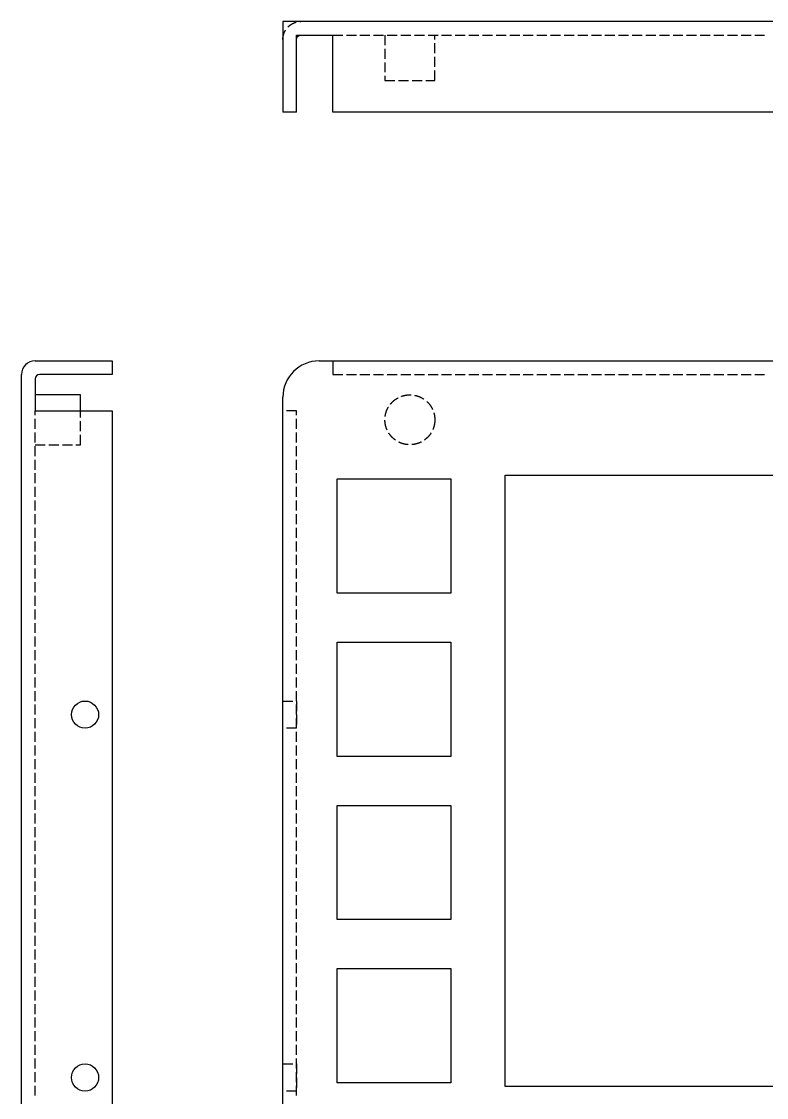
# Model space of a CAD drawing. Extents: x 142 to 462, y -212 to -11.
# Drawn here: x 142.5 to 224.6, y -129.5 to -10.9 of the extents above; entities that cross this region are included whole.
import ezdxf

# ---------------------------------------------------------------- set-up
doc = ezdxf.new("R2010")
doc.units = 0
doc.layers.add('BLACK', color=7, linetype='CONTINUOUS')

msp = doc.modelspace()

# ---------------------------------------------------------------- linework, layer by layer
at = {"layer": 'BLACK', "linetype": 'CONTINUOUS'}
for p, q in [((423.3, -10.9), (171.3, -10.9)), ((171.3, -10.9), (171.3, -20.9)), ((171.585665, -11.869924), (171.59472, -11.855003)), ((171.59472, -11.855003), (171.594951, -11.854626)), ((171.836622, -11.536722), (171.848575, -11.524004)), ((171.848575, -11.524004), (171.860638, -11.511391)), ((171.860638, -11.511391), (171.87281, -11.498883)), ((171.87281, -11.498883), (171.885091, -11.486482)), ((171.885091, -11.486482), (171.89748, -11.474188)), ((171.89748, -11.474188), (171.909976, -11.462004)), ((171.909976, -11.462004), (171.922578, -11.449928)), ((171.922578, -11.449928), (171.935284, -11.437963)), ((171.935284, -11.437963), (171.948095, -11.42611)), ((171.948095, -11.42611), (171.961008, -11.414368)), ((171.961008, -11.414368), (171.974024, -11.40274)), ((171.974024, -11.40274), (171.98714, -11.391226)), ((171.98714, -11.391226), (172.000356, -11.379827)), ((172.000356, -11.379827), (172.013672, -11.368543)), ((172.013672, -11.368543), (172.027085, -11.357376)), ((172.027085, -11.357376), (172.040595, -11.346327)), ((172.040595, -11.346327), (172.054201, -11.335396)), ((172.054201, -11.335396), (172.067902, -11.324584)), ((172.067902, -11.324584), (172.081697, -11.313892)), ((172.081697, -11.313892), (172.095585, -11.303321)), ((172.095585, -11.303321), (172.109564, -11.292871)), ((172.109564, -11.292871), (172.123634, -11.282544)), ((172.123634, -11.282544), (172.137794, -11.27234)), ((172.137794, -11.27234), (172.152042, -11.26226)), ((172.152042, -11.26226), (172.166377, -11.252305)), ((172.166377, -11.252305), (172.180799, -11.242475)), ((172.180799, -11.242475), (172.195306, -11.232771)), ((172.195306, -11.232771), (172.209898, -11.223195)), ((172.209898, -11.223195), (172.224572, -11.213746)), ((172.224572, -11.213746), (172.239328, -11.204425)), ((172.239328, -11.204425), (172.254165, -11.195234)), ((172.254165, -11.195234), (172.269081, -11.186172)), ((172.269081, -11.186172), (172.284076, -11.177241)), ((172.284076, -11.177241), (172.299149, -11.168441)), ((172.299149, -11.168441), (172.314297, -11.159773)), ((172.314297, -11.159773), (172.329521, -11.151237)), ((172.329521, -11.151237), (172.344819, -11.142835)), ((172.344819, -11.142835), (172.360189, -11.134567)), ((172.360189, -11.134567), (172.375631, -11.126433)), ((172.375631, -11.126433), (172.391143, -11.118434)), ((172.391143, -11.118434), (172.406725, -11.11057)), ((172.406725, -11.11057), (172.422374, -11.102843)), ((172.422374, -11.102843), (172.438091, -11.095253)), ((172.438091, -11.095253), (172.453873, -11.0878)), ((172.453873, -11.0878), (172.469719, -11.080485)), ((172.469719, -11.080485), (172.485629, -11.073309)), ((172.485629, -11.073309), (172.5016, -11.066272)), ((172.5016, -11.066272), (172.517633, -11.059375)), ((172.517633, -11.059375), (172.533725, -11.052617)), ((172.533725, -11.052617), (172.549875, -11.046001)), ((172.549875, -11.046001), (172.566083, -11.039525)), ((172.566083, -11.039525), (172.582346, -11.033192)), ((172.582346, -11.033192), (172.598664, -11.027)), ((172.598664, -11.027), (172.615036, -11.020951)), ((172.615036, -11.020951), (172.63146, -11.015045)), ((172.63146, -11.015045), (172.647934, -11.009283)), ((172.647934, -11.009283), (172.664458, -11.003665)), ((172.664458, -11.003665), (172.681031, -10.998191)), ((172.681031, -10.998191), (172.697651, -10.992862)), ((172.697651, -10.992862), (172.714316, -10.987678)), ((172.714316, -10.987678), (172.731027, -10.98264)), ((172.731027, -10.98264), (172.74778, -10.977748)), ((172.74778, -10.977748), (172.764576, -10.973002)), ((172.764576, -10.973002), (172.765002, -10.972884)), ((173.158526, -10.90501), (173.17594, -10.903851)), ((173.17594, -10.903851), (173.193365, -10.902845)), ((173.193365, -10.902845), (173.210797, -10.90199)), ((173.210797, -10.90199), (173.228236, -10.901288)), ((173.228236, -10.901288), (173.24568, -10.900738)), ((173.24568, -10.900738), (173.263129, -10.90034)), ((173.263129, -10.90034), (173.280581, -10.900094)), ((173.280581, -10.900094), (173.298034, -10.900001)), ((173.298034, -10.900001), (173.3, -10.9)), ((171.3, -12.9), (171.300076, -12.882547)), ((171.300076, -12.882547), (171.300305, -12.865095)), ((171.300305, -12.865095), (171.300685, -12.847646)), ((171.300685, -12.847646), (171.301218, -12.830201)), ((171.301218, -12.830201), (171.301904, -12.812761)), ((171.301904, -12.812761), (171.302741, -12.795328)), ((171.302741, -12.795328), (171.30373, -12.777903)), ((171.30373, -12.777903), (171.304872, -12.760487)), ((171.304872, -12.760487), (171.306165, -12.743082)), ((171.306165, -12.743082), (171.307611, -12.725689)), ((171.307611, -12.725689), (171.309208, -12.708308)), ((171.309208, -12.708308), (171.310956, -12.690943)), ((171.310956, -12.690943), (171.312856, -12.673594)), ((171.312856, -12.673594), (171.314908, -12.656261)), ((171.314908, -12.656261), (171.31711, -12.638948)), ((171.31711, -12.638948), (171.319464, -12.621654)), ((171.319464, -12.621654), (171.321968, -12.604381)), ((171.321968, -12.604381), (171.324623, -12.587131)), ((171.324623, -12.587131), (171.327429, -12.569905)), ((171.327429, -12.569905), (171.330384, -12.552704)), ((171.330384, -12.552704), (171.33349, -12.535529)), ((171.33349, -12.535529), (171.336746, -12.518382)), ((171.336746, -12.518382), (171.340151, -12.501264)), ((171.340151, -12.501264), (171.343705, -12.484177)), ((171.343705, -12.484177), (171.347408, -12.467121)), ((171.347408, -12.467121), (171.35126, -12.450098)), ((171.35126, -12.450098), (171.35526, -12.433109)), ((171.35526, -12.433109), (171.359409, -12.416156)), ((171.359409, -12.416156), (171.363705, -12.39924)), ((171.363705, -12.39924), (171.368148, -12.382362)), ((171.368148, -12.382362), (171.372739, -12.365523)), ((171.372739, -12.365523), (171.377477, -12.348725)), ((171.377477, -12.348725), (171.382361, -12.331969)), ((171.382361, -12.331969), (171.38739, -12.315257)), ((171.38739, -12.315257), (171.392566, -12.298588)), ((171.392566, -12.298588), (171.397887, -12.281966)), ((171.397887, -12.281966), (171.403353, -12.265391)), ((171.403353, -12.265391), (171.408963, -12.248864)), ((171.408963, -12.248864), (171.414717, -12.232386)), ((171.414717, -12.232386), (171.420615, -12.21596)), ((171.420615, -12.21596), (171.426656, -12.199585)), ((171.426656, -12.199585), (171.432839, -12.183264)), ((171.432839, -12.183264), (171.439165, -12.166998)), ((171.439165, -12.166998), (171.445632, -12.150787)), ((171.445632, -12.150787), (171.452241, -12.134633)), ((171.452241, -12.134633), (171.45899, -12.118538)), ((171.45899, -12.118538), (171.46588, -12.102502)), ((171.46588, -12.102502), (171.472909, -12.086527)), ((171.472909, -12.086527), (171.480077, -12.070614)), ((171.480077, -12.070614), (171.487384, -12.054763)), ((171.487384, -12.054763), (171.494829, -12.038978)), ((171.494829, -12.038978), (171.502412, -12.023258)), ((171.502412, -12.023258), (171.510131, -12.007604)), ((171.510131, -12.007604), (171.517987, -11.992019)), ((171.517987, -11.992019), (171.525978, -11.976503)), ((171.525978, -11.976503), (171.534105, -11.961057)), ((171.534105, -11.961057), (171.542366, -11.945682)), ((171.542366, -11.945682), (171.550761, -11.930381)), ((171.550761, -11.930381), (171.559289, -11.915153)), ((171.559289, -11.915153), (171.567949, -11.9)), ((171.567949, -11.9), (171.576742, -11.884923)), ((171.576742, -11.884923), (171.585665, -11.869924)), ((172.8, -12.4), (176.8, -12.4)), ((172.8, -20.9), (172.8, -12.4)), ((172.8, -12.9), (172.800019, -12.895637)), ((172.800019, -12.895637), (172.800076, -12.891274)), ((172.800076, -12.891274), (172.800171, -12.886912)), ((172.800171, -12.886912), (172.800305, -12.88255)), ((172.800305, -12.88255), (172.800476, -12.87819)), ((172.800476, -12.87819), (172.800685, -12.873832)), ((172.800685, -12.873832), (172.800933, -12.869476)), ((172.800933, -12.869476), (172.801218, -12.865122)), ((172.801218, -12.865122), (172.801541, -12.86077)), ((172.801541, -12.86077), (172.801903, -12.856422)), ((172.801903, -12.856422), (172.802302, -12.852077)), ((172.802302, -12.852077), (172.802739, -12.847736)), ((172.802739, -12.847736), (172.803214, -12.843398)), ((172.803214, -12.843398), (172.803727, -12.839065)), ((172.803727, -12.839065), (172.804278, -12.834737)), ((172.804278, -12.834737), (172.804866, -12.830413)), ((172.804866, -12.830413), (172.805492, -12.826095)), ((172.805492, -12.826095), (172.806156, -12.821783)), ((172.806156, -12.821783), (172.806857, -12.817476)), ((172.806857, -12.817476), (172.807596, -12.813176)), ((172.807596, -12.813176), (172.808373, -12.808882)), ((172.808373, -12.808882), (172.809186, -12.804596)), ((172.809186, -12.804596), (172.810038, -12.800316)), ((172.810038, -12.800316), (172.810926, -12.796044)), ((172.810926, -12.796044), (172.811852, -12.79178)), ((172.811852, -12.79178), (172.812815, -12.787524)), ((172.812815, -12.787524), (172.813815, -12.783277)), ((172.813815, -12.783277), (172.814852, -12.779039)), ((172.814852, -12.779039), (172.815926, -12.77481)), ((172.815926, -12.77481), (172.817037, -12.77059)), ((172.817037, -12.77059), (172.818185, -12.766381)), ((172.818185, -12.766381), (172.819369, -12.762181)), ((172.819369, -12.762181), (172.82059, -12.757992)), ((172.82059, -12.757992), (172.821848, -12.753814)), ((172.821848, -12.753814), (172.823142, -12.749647)), ((172.823142, -12.749647), (172.824472, -12.745492)), ((172.824472, -12.745492), (172.825838, -12.741348)), ((172.825838, -12.741348), (172.827241, -12.737216)), ((172.827241, -12.737216), (172.828679, -12.733097)), ((172.828679, -12.733097), (172.830154, -12.72899)), ((172.830154, -12.72899), (172.831664, -12.724896)), ((172.831664, -12.724896), (172.83321, -12.720816)), ((172.83321, -12.720816), (172.834791, -12.716749)), ((172.834791, -12.716749), (172.836408, -12.712697)), ((172.836408, -12.712697), (172.83806, -12.708658)), ((172.83806, -12.708658), (172.839748, -12.704634)), ((172.839748, -12.704634), (172.84147, -12.700625)), ((172.84147, -12.700625), (172.843227, -12.696632)), ((172.843227, -12.696632), (172.845019, -12.692653)), ((172.845019, -12.692653), (172.846846, -12.688691)), ((172.846846, -12.688691), (172.848707, -12.684744)), ((172.848707, -12.684744), (172.850603, -12.680814)), ((172.850603, -12.680814), (172.852533, -12.676901)), ((172.852533, -12.676901), (172.854497, -12.673005)), ((172.854497, -12.673005), (172.856495, -12.669126)), ((172.856495, -12.669126), (172.858526, -12.665264)), ((172.858526, -12.665264), (172.860591, -12.661421)), ((172.860591, -12.661421), (172.86269, -12.657595)), ((172.86269, -12.657595), (172.864822, -12.653788)), ((172.864822, -12.653788), (172.866987, -12.65)), ((172.866987, -12.65), (172.869185, -12.646231)), ((172.869185, -12.646231), (172.871416, -12.642481)), ((172.871416, -12.642481), (172.87368, -12.638751)), ((172.87368, -12.638751), (172.875976, -12.63504)), ((172.875976, -12.63504), (172.878304, -12.63135)), ((172.878304, -12.63135), (172.880665, -12.62768)), ((172.880665, -12.62768), (172.883057, -12.624032)), ((172.883057, -12.624032), (172.885481, -12.620404)), ((172.885481, -12.620404), (172.887937, -12.616797)), ((172.887937, -12.616797), (172.890424, -12.613212)), ((172.890424, -12.613212), (172.892942, -12.609649)), ((172.892942, -12.609649), (172.895492, -12.606107)), ((172.895492, -12.606107), (172.898072, -12.602589)), ((172.898072, -12.602589), (172.900682, -12.599092)), ((172.900682, -12.599092), (172.903323, -12.595619)), ((172.903323, -12.595619), (172.905995, -12.592169)), ((172.905995, -12.592169), (172.908696, -12.588743)), ((172.908696, -12.588743), (172.911427, -12.58534)), ((172.911427, -12.58534), (172.914188, -12.581961)), ((172.914188, -12.581961), (172.916978, -12.578606)), ((172.916978, -12.578606), (172.919797, -12.575276)), ((172.919797, -12.575276), (172.922645, -12.57197)), ((172.922645, -12.57197), (172.925522, -12.56869)), ((172.925522, -12.56869), (172.928428, -12.565435)), ((172.928428, -12.565435), (172.931361, -12.562205)), ((172.931361, -12.562205), (172.934323, -12.559001)), ((172.934323, -12.559001), (172.937313, -12.555823)), ((172.937313, -12.555823), (172.94033, -12.552671)), ((172.94033, -12.552671), (172.943375, -12.549545)), ((172.943375, -12.549545), (172.946447, -12.546447)), ((172.946447, -12.546447), (172.949545, -12.543375)), ((172.949545, -12.543375), (172.952671, -12.54033)), ((172.952671, -12.54033), (172.955823, -12.537313)), ((172.955823, -12.537313), (172.959001, -12.534323)), ((172.959001, -12.534323), (172.962205, -12.531361)), ((172.962205, -12.531361), (172.965435, -12.528428)), ((172.965435, -12.528428), (172.96869, -12.525522)), ((172.96869, -12.525522), (172.97197, -12.522645)), ((172.97197, -12.522645), (172.975276, -12.519797)), ((172.975276, -12.519797), (172.978606, -12.516978)), ((172.978606, -12.516978), (172.981961, -12.514188)), ((172.981961, -12.514188), (172.98534, -12.511427)), ((172.98534, -12.511427), (172.988743, -12.508696)), ((172.988743, -12.508696), (172.992169, -12.505995)), ((172.992169, -12.505995), (172.995619, -12.503323)), ((172.995619, -12.503323), (172.999092, -12.500682)), ((172.999092, -12.500682), (173.002589, -12.498072)), ((173.002589, -12.498072), (173.006107, -12.495492)), ((173.006107, -12.495492), (173.009649, -12.492942)), ((173.009649, -12.492942), (173.013212, -12.490424)), ((173.013212, -12.490424), (173.016797, -12.487937)), ((173.016797, -12.487937), (173.020404, -12.485481)), ((173.020404, -12.485481), (173.024032, -12.483057)), ((173.024032, -12.483057), (173.02768, -12.480665)), ((173.02768, -12.480665), (173.03135, -12.478304)), ((173.03135, -12.478304), (173.03504, -12.475976)), ((173.03504, -12.475976), (173.038751, -12.47368)), ((173.038751, -12.47368), (173.042481, -12.471416)), ((173.042481, -12.471416), (173.046231, -12.469185)), ((173.046231, -12.469185), (173.05, -12.466987)), ((173.05, -12.466987), (173.053788, -12.464822)), ((173.053788, -12.464822), (173.057595, -12.46269)), ((173.057595, -12.46269), (173.061421, -12.460591)), ((173.061421, -12.460591), (173.065264, -12.458526)), ((173.065264, -12.458526), (173.069126, -12.456495)), ((173.069126, -12.456495), (173.073005, -12.454497)), ((173.073005, -12.454497), (173.076901, -12.452533)), ((173.076901, -12.452533), (173.080814, -12.450603)), ((173.080814, -12.450603), (173.084744, -12.448707)), ((173.084744, -12.448707), (173.088691, -12.446846)), ((173.088691, -12.446846), (173.092653, -12.445019)), ((173.092653, -12.445019), (173.096632, -12.443227)), ((173.096632, -12.443227), (173.100625, -12.44147)), ((173.100625, -12.44147), (173.104634, -12.439748)), ((173.104634, -12.439748), (173.108658, -12.43806)), ((173.108658, -12.43806), (173.112697, -12.436408)), ((173.112697, -12.436408), (173.116749, -12.434791)), ((173.116749, -12.434791), (173.120816, -12.43321)), ((173.120816, -12.43321), (173.124896, -12.431664)), ((173.124896, -12.431664), (173.12899, -12.430154)), ((173.12899, -12.430154), (173.133097, -12.428679)), ((173.133097, -12.428679), (173.137216, -12.427241)), ((173.137216, -12.427241), (173.141348, -12.425838)), ((173.141348, -12.425838), (173.145492, -12.424472)), ((173.145492, -12.424472), (173.149647, -12.423142)), ((173.149647, -12.423142), (173.153814, -12.421848)), ((173.153814, -12.421848), (173.157992, -12.42059)), ((173.157992, -12.42059), (173.162181, -12.419369)), ((173.162181, -12.419369), (173.166381, -12.418185)), ((173.166381, -12.418185), (173.17059, -12.417037)), ((173.17059, -12.417037), (173.17481, -12.415926)), ((173.17481, -12.415926), (173.179039, -12.414852)), ((173.179039, -12.414852), (173.183277, -12.413815)), ((173.183277, -12.413815), (173.187524, -12.412815)), ((173.187524, -12.412815), (173.19178, -12.411852)), ((173.19178, -12.411852), (173.196044, -12.410926)), ((173.196044, -12.410926), (173.200316, -12.410038)), ((173.200316, -12.410038), (173.204596, -12.409186)), ((173.204596, -12.409186), (173.208882, -12.408373)), ((173.208882, -12.408373), (173.213176, -12.407596)), ((173.213176, -12.407596), (173.217476, -12.406857)), ((173.217476, -12.406857), (173.221783, -12.406156)), ((173.221783, -12.406156), (173.226095, -12.405492)), ((173.226095, -12.405492), (173.230413, -12.404866)), ((173.230413, -12.404866), (173.234737, -12.404278)), ((173.234737, -12.404278), (173.239065, -12.403727)), ((173.239065, -12.403727), (173.243398, -12.403214)), ((173.243398, -12.403214), (173.247736, -12.402739)), ((173.247736, -12.402739), (173.252077, -12.402302)), ((173.252077, -12.402302), (173.256422, -12.401903)), ((173.256422, -12.401903), (173.26077, -12.401541)), ((173.26077, -12.401541), (173.265122, -12.401218)), ((173.265122, -12.401218), (173.269476, -12.400933)), ((173.269476, -12.400933), (173.273832, -12.400685)), ((173.273832, -12.400685), (173.27819, -12.400476)), ((173.27819, -12.400476), (173.28255, -12.400305)), ((173.28255, -12.400305), (173.286912, -12.400171)), ((173.286912, -12.400171), (173.291274, -12.400076)), ((173.291274, -12.400076), (173.295637, -12.400019)), ((173.295637, -12.400019), (173.3, -12.4)), ((176.8, -12.4), (177.9, -12.4)), ((176.8, -20.9), (176.8, -12.4)), ((178.3, -12.4), (179.4, -12.4)), ((179.8, -12.4), (180.9, -12.4)), ((181.3, -12.4), (182.4, -12.4)), ((182.55, -12.4), (182.55, -13.5)), ((182.8, -12.4), (183.9, -12.4)), ((184.3, -12.4), (185.4, -12.4)), ((185.8, -12.4), (186.9, -12.4)), ((187.3, -12.4), (188.4, -12.4)), ((188.05, -12.9), (188.05, -12.4)), ((188.8, -12.4), (189.9, -12.4)), ((190.3, -12.4), (191.4, -12.4)), ((191.8, -12.4), (192.9, -12.4)), ((193.3, -12.4), (194.4, -12.4)), ((194.8, -12.4), (195.9, -12.4)), ((196.3, -12.4), (197.4, -12.4)), ((197.8, -12.4), (198.9, -12.4)), ((199.3, -12.4), (200.4, -12.4)), ((200.8, -12.4), (201.9, -12.4)), ((202.3, -12.4), (203.4, -12.4)), ((203.8, -12.4), (204.9, -12.4)), ((205.3, -12.4), (206.4, -12.4)), ((206.8, -12.4), (207.9, -12.4)), ((208.3, -12.4), (209.4, -12.4)), ((209.8, -12.4), (210.9, -12.4)), ((211.3, -12.4), (212.4, -12.4)), ((212.8, -12.4), (213.9, -12.4)), ((214.3, -12.4), (215.4, -12.4)), ((215.8, -12.4), (216.9, -12.4)), ((217.3, -12.4), (218.4, -12.4)), ((218.8, -12.4), (219.9, -12.4)), ((220.3, -12.4), (221.4, -12.4)), ((221.8, -12.4), (222.9, -12.4)), ((223.3, -12.4), (224.4, -12.4)), ((182.55, -13.9), (182.55, -15)), ((188.05, -14.4), (188.05, -13.3)), ((182.55, -15.4), (182.55, -16.5)), ((188.05, -15.9), (188.05, -14.8)), ((188.05, -17.4), (188.05, -16.3)), ((182.55, -16.9), (182.55, -17.4)), ((182.55, -17.4), (183.65, -17.4)), ((184.05, -17.4), (185.15, -17.4)), ((185.55, -17.4), (186.65, -17.4)), ((187.05, -17.4), (188.05, -17.4)), ((172.8, -20.9), (171.3, -20.9)), ((417.8, -20.9), (176.8, -20.9)), ((144, -48.3), (152.5, -48.3)), ((152.5, -48.3), (152.5, -49.8)), ((175.3, -48.3), (419.3, -48.3)), ((176.8, -48.3), (176.8, -49.8)), ((176.8, -48.3), (176.8, -49.4)), ((142.5, -164.8), (142.5, -49.8)), ((152.5, -49.8), (144.5, -49.8)), ((176.8, -49.8), (177.9, -49.8)), ((178.3, -49.8), (179.4, -49.8)), ((179.8, -49.8), (180.9, -49.8)), ((181.3, -49.8), (182.4, -49.8)), ((182.8, -49.8), (183.9, -49.8)), ((184.3, -49.8), (185.4, -49.8)), ((185.8, -49.8), (186.9, -49.8)), ((187.3, -49.8), (188.4, -49.8)), ((188.8, -49.8), (189.9, -49.8)), ((190.3, -49.8), (191.4, -49.8)), ((191.8, -49.8), (192.9, -49.8)), ((193.3, -49.8), (194.4, -49.8)), ((194.8, -49.8), (195.9, -49.8)), ((196.3, -49.8), (197.4, -49.8)), ((197.8, -49.8), (198.9, -49.8)), ((199.3, -49.8), (200.4, -49.8)), ((200.8, -49.8), (201.9, -49.8)), ((202.3, -49.8), (203.4, -49.8)), ((203.8, -49.8), (204.9, -49.8)), ((205.3, -49.8), (206.4, -49.8)), ((206.8, -49.8), (207.9, -49.8)), ((208.3, -49.8), (209.4, -49.8)), ((209.8, -49.8), (210.9, -49.8)), ((211.3, -49.8), (212.4, -49.8)), ((212.8, -49.8), (213.9, -49.8)), ((214.3, -49.8), (215.4, -49.8)), ((215.8, -49.8), (216.9, -49.8)), ((217.3, -49.8), (218.4, -49.8)), ((218.8, -49.8), (219.9, -49.8)), ((220.3, -49.8), (221.4, -49.8)), ((221.8, -49.8), (222.9, -49.8)), ((223.3, -49.8), (224.4, -49.8)), ((144, -50.3), (144, -53.8)), ((149, -52.05), (144, -52.05)), ((149, -53.8), (149, -52.05)), ((184.451023, -52.184329), (184.473881, -52.177019)), ((184.473881, -52.177019), (184.496802, -52.16991)), ((184.496802, -52.16991), (184.519784, -52.163001)), ((184.519784, -52.163001), (184.542825, -52.156293)), ((184.542825, -52.156293), (184.565925, -52.149786)), ((184.565925, -52.149786), (184.58908, -52.143481)), ((184.58908, -52.143481), (184.612289, -52.137378)), ((184.612289, -52.137378), (184.635551, -52.131478)), ((184.635551, -52.131478), (184.658863, -52.125782)), ((184.658863, -52.125782), (184.682224, -52.120289)), ((184.682224, -52.120289), (184.705632, -52.115)), ((184.705632, -52.115), (184.729085, -52.109915)), ((184.729085, -52.109915), (184.752582, -52.105035)), ((184.752582, -52.105035), (184.776121, -52.100361)), ((184.776121, -52.100361), (184.799699, -52.095892)), ((184.799699, -52.095892), (184.823316, -52.091629)), ((184.823316, -52.091629), (184.846969, -52.087573)), ((184.846969, -52.087573), (184.870656, -52.083722)), ((184.870656, -52.083722), (184.894376, -52.080079)), ((184.894376, -52.080079), (184.918127, -52.076643)), ((184.918127, -52.076643), (184.941907, -52.073414)), ((184.941907, -52.073414), (184.965714, -52.070393)), ((184.965714, -52.070393), (184.989547, -52.06758)), ((184.989547, -52.06758), (185.013403, -52.064975)), ((185.013403, -52.064975), (185.037282, -52.062578)), ((185.037282, -52.062578), (185.06118, -52.06039)), ((185.06118, -52.06039), (185.085096, -52.05841)), ((185.085096, -52.05841), (185.109029, -52.056639)), ((185.109029, -52.056639), (185.132976, -52.055077)), ((185.132976, -52.055077), (185.156936, -52.053724)), ((185.156936, -52.053724), (185.180907, -52.05258)), ((185.180907, -52.05258), (185.204887, -52.051645)), ((185.204887, -52.051645), (185.228874, -52.05092)), ((185.228874, -52.05092), (185.252867, -52.050404)), ((185.252867, -52.050404), (185.276863, -52.050097)), ((185.276863, -52.050097), (185.300861, -52.05)), ((185.300861, -52.05), (185.324859, -52.050112)), ((185.324859, -52.050112), (185.348855, -52.050434)), ((185.348855, -52.050434), (185.372848, -52.050965)), ((185.372848, -52.050965), (185.396834, -52.051705)), ((185.396834, -52.051705), (185.420814, -52.052655)), ((185.420814, -52.052655), (185.440869, -52.05361)), ((185.837449, -52.10303), (185.860964, -52.107822)), ((185.860964, -52.107822), (185.884436, -52.11282)), ((185.884436, -52.11282), (185.907863, -52.118023)), ((185.907863, -52.118023), (185.931244, -52.123429)), ((185.931244, -52.123429), (185.954577, -52.12904)), ((185.954577, -52.12904), (185.977861, -52.134854)), ((185.977861, -52.134854), (186.001092, -52.140871)), ((186.001092, -52.140871), (186.024271, -52.14709)), ((186.024271, -52.14709), (186.047394, -52.153511)), ((186.047394, -52.153511), (186.07046, -52.160134)), ((186.07046, -52.160134), (186.093468, -52.166958)), ((186.093468, -52.166958), (186.116415, -52.173983)), ((186.116415, -52.173983), (186.1393, -52.181207)), ((186.1393, -52.181207), (186.162121, -52.188631)), ((171.3, -162.3), (171.3, -52.3)), ((183.15579, -53.078123), (183.170897, -53.059477)), ((183.170897, -53.059477), (183.186167, -53.040963)), ((183.186167, -53.040963), (183.201598, -53.022584)), ((183.201598, -53.022584), (183.217188, -53.00434)), ((183.217188, -53.00434), (183.232938, -52.986232)), ((183.232938, -52.986232), (183.248844, -52.968263)), ((183.248844, -52.968263), (183.264907, -52.950433)), ((183.264907, -52.950433), (183.281125, -52.932745)), ((183.281125, -52.932745), (183.297496, -52.915198)), ((183.297496, -52.915198), (183.31402, -52.897795)), ((183.31402, -52.897795), (183.330696, -52.880536)), ((183.330696, -52.880536), (183.347521, -52.863424)), ((183.347521, -52.863424), (183.364495, -52.84646)), ((183.364495, -52.84646), (183.381616, -52.829644)), ((183.381616, -52.829644), (183.398884, -52.812978)), ((183.398884, -52.812978), (183.416296, -52.796463)), ((183.416296, -52.796463), (183.433851, -52.780102)), ((183.433851, -52.780102), (183.451549, -52.763893)), ((183.451549, -52.763893), (183.469388, -52.74784)), ((183.469388, -52.74784), (183.487366, -52.731944)), ((183.487366, -52.731944), (183.505482, -52.716204)), ((183.505482, -52.716204), (183.523734, -52.700624)), ((183.523734, -52.700624), (183.542122, -52.685203)), ((183.542122, -52.685203), (183.560644, -52.669943)), ((183.560644, -52.669943), (183.579298, -52.654846)), ((183.579298, -52.654846), (183.598084, -52.639912)), ((183.598084, -52.639912), (183.616999, -52.625142)), ((183.616999, -52.625142), (183.636042, -52.610538)), ((183.636042, -52.610538), (183.655211, -52.596101)), ((183.655211, -52.596101), (183.674506, -52.581832)), ((183.674506, -52.581832), (183.693925, -52.567731)), ((183.693925, -52.567731), (183.713466, -52.553801)), ((183.713466, -52.553801), (183.733128, -52.540041)), ((183.733128, -52.540041), (183.75291, -52.526454)), ((183.75291, -52.526454), (183.772809, -52.51304)), ((183.772809, -52.51304), (183.792824, -52.4998)), ((183.792824, -52.4998), (183.812954, -52.486735)), ((183.812954, -52.486735), (183.833198, -52.473846)), ((183.833198, -52.473846), (183.853553, -52.461135)), ((183.853553, -52.461135), (183.874018, -52.448601)), ((183.874018, -52.448601), (183.894592, -52.436247)), ((183.894592, -52.436247), (183.915273, -52.424073)), ((183.915273, -52.424073), (183.936059, -52.412079)), ((183.936059, -52.412079), (183.956949, -52.400268)), ((183.956949, -52.400268), (183.977942, -52.388639)), ((183.977942, -52.388639), (183.995582, -52.379051)), ((184.360254, -52.215551), (184.382843, -52.207448)), ((184.382843, -52.207448), (184.405502, -52.199544)), ((184.405502, -52.199544), (184.428229, -52.191837)), ((184.428229, -52.191837), (184.451023, -52.184329)), ((186.162121, -52.188631), (186.184876, -52.196254)), ((186.184876, -52.196254), (186.207564, -52.204075)), ((186.207564, -52.204075), (186.230183, -52.212094)), ((186.230183, -52.212094), (186.252731, -52.220309)), ((186.252731, -52.220309), (186.275207, -52.228722)), ((186.275207, -52.228722), (186.297608, -52.23733)), ((186.297608, -52.23733), (186.319933, -52.246133)), ((186.319933, -52.246133), (186.342181, -52.255131)), ((186.342181, -52.255131), (186.364349, -52.264322)), ((186.364349, -52.264322), (186.386436, -52.273707)), ((186.386436, -52.273707), (186.40844, -52.283284)), ((186.40844, -52.283284), (186.43036, -52.293053)), ((186.43036, -52.293053), (186.452194, -52.303012)), ((186.452194, -52.303012), (186.47394, -52.313162)), ((186.47394, -52.313162), (186.495597, -52.323501)), ((186.495597, -52.323501), (186.517163, -52.334029)), ((186.517163, -52.334029), (186.538636, -52.344744)), ((186.538636, -52.344744), (186.560015, -52.355647)), ((186.560015, -52.355647), (186.581297, -52.366735)), ((186.581297, -52.366735), (186.602483, -52.378009)), ((186.602483, -52.378009), (186.623569, -52.389468)), ((186.623569, -52.389468), (186.644554, -52.40111)), ((186.644554, -52.40111), (186.665437, -52.412934)), ((186.665437, -52.412934), (186.686215, -52.424941)), ((186.686215, -52.424941), (186.706889, -52.437128)), ((186.706889, -52.437128), (186.727455, -52.449495)), ((186.727455, -52.449495), (186.747912, -52.462041)), ((186.747912, -52.462041), (186.768259, -52.474766)), ((186.768259, -52.474766), (186.788495, -52.487667)), ((186.788495, -52.487667), (186.808617, -52.500745)), ((186.808617, -52.500745), (186.828624, -52.513997)), ((186.828624, -52.513997), (186.845273, -52.525218)), ((187.158667, -52.773215), (187.176283, -52.789512)), ((187.176283, -52.789512), (187.193756, -52.805962)), ((187.193756, -52.805962), (187.211085, -52.822564)), ((187.211085, -52.822564), (187.228268, -52.839316)), ((187.228268, -52.839316), (187.245305, -52.856218)), ((187.245305, -52.856218), (187.262193, -52.873268)), ((187.262193, -52.873268), (187.278932, -52.890464)), ((187.278932, -52.890464), (187.295521, -52.907806)), ((187.295521, -52.907806), (187.311957, -52.925292)), ((187.311957, -52.925292), (187.32824, -52.942921)), ((187.32824, -52.942921), (187.344369, -52.960691)), ((187.344369, -52.960691), (187.360342, -52.978601)), ((187.360342, -52.978601), (187.376158, -52.99665)), ((187.376158, -52.99665), (187.391816, -53.014837)), ((187.391816, -53.014837), (187.407314, -53.033159)), ((187.407314, -53.033159), (187.422652, -53.051616)), ((187.422652, -53.051616), (187.437829, -53.070206)), ((187.437829, -53.070206), (187.452843, -53.088928)), ((187.452843, -53.088928), (187.467692, -53.10778)), ((187.467692, -53.10778), (187.482377, -53.12676)), ((187.482377, -53.12676), (187.496895, -53.145869)), ((187.496895, -53.145869), (187.511247, -53.165103)), ((187.511247, -53.165103), (187.525429, -53.184462)), ((187.525429, -53.184462), (187.539443, -53.203944)), ((187.539443, -53.203944), (187.553286, -53.223547)), ((187.553286, -53.223547), (187.566957, -53.24327)), ((187.566957, -53.24327), (187.580455, -53.263112)), ((187.580455, -53.263112), (187.59378, -53.283071)), ((187.59378, -53.283071), (187.60693, -53.303146)), ((187.60693, -53.303146), (187.619905, -53.323334)), ((187.619905, -53.323334), (187.632703, -53.343635)), ((187.632703, -53.343635), (187.645323, -53.364047)), ((187.645323, -53.364047), (187.657764, -53.384568)), ((144, -54.3), (144, -53.8)), ((144, -53.8), (152.5, -53.8)), ((149, -54.55), (149, -53.8)), ((152.5, -53.8), (152.5, -160.8)), ((172.8, -53.8), (171.7, -53.8)), ((172.8, -54.3), (172.8, -53.8)), ((182.573611, -54.440412), (182.576853, -54.416634)), ((182.576853, -54.416634), (182.580302, -54.392885)), ((182.580302, -54.392885), (182.583958, -54.369167)), ((182.583958, -54.369167), (182.587821, -54.345482)), ((182.587821, -54.345482), (182.591891, -54.321831)), ((182.591891, -54.321831), (182.596167, -54.298217)), ((182.596167, -54.298217), (182.600649, -54.274641)), ((182.600649, -54.274641), (182.605336, -54.251105)), ((182.605336, -54.251105), (182.610228, -54.227611)), ((182.610228, -54.227611), (182.615326, -54.20416)), ((182.615326, -54.20416), (182.620628, -54.180755)), ((182.620628, -54.180755), (182.626134, -54.157397)), ((182.626134, -54.157397), (182.631843, -54.134088)), ((182.631843, -54.134088), (182.637756, -54.11083)), ((182.637756, -54.11083), (182.643871, -54.087624)), ((182.643871, -54.087624), (182.650189, -54.064472)), ((182.650189, -54.064472), (182.656708, -54.041376)), ((182.656708, -54.041376), (182.663429, -54.018338)), ((182.663429, -54.018338), (182.670351, -53.99536)), ((182.670351, -53.99536), (182.677473, -53.972443)), ((182.677473, -53.972443), (182.684794, -53.949589)), ((182.684794, -53.949589), (182.692315, -53.9268)), ((182.692315, -53.9268), (182.700034, -53.904077)), ((182.700034, -53.904077), (182.707952, -53.881422)), ((182.707952, -53.881422), (182.716066, -53.858838)), ((182.716066, -53.858838), (182.724378, -53.836325)), ((182.724378, -53.836325), (182.732885, -53.813885)), ((182.732885, -53.813885), (182.741589, -53.791521)), ((182.741589, -53.791521), (182.750486, -53.769233)), ((182.750486, -53.769233), (182.759579, -53.747024)), ((182.759579, -53.747024), (182.768864, -53.724895)), ((182.768864, -53.724895), (182.778342, -53.702848)), ((182.778342, -53.702848), (182.788013, -53.680884)), ((182.788013, -53.680884), (182.797874, -53.659006)), ((182.797874, -53.659006), (182.807927, -53.637214)), ((182.807927, -53.637214), (182.818169, -53.615511)), ((182.818169, -53.615511), (182.8286, -53.593899)), ((182.8286, -53.593899), (182.839219, -53.572378)), ((182.839219, -53.572378), (182.850025, -53.550951)), ((182.850025, -53.550951), (182.861019, -53.529618)), ((182.861019, -53.529618), (182.872197, -53.508383)), ((182.872197, -53.508383), (182.883561, -53.487246)), ((182.883561, -53.487246), (182.895109, -53.466209)), ((182.895109, -53.466209), (182.90684, -53.445273)), ((182.90684, -53.445273), (182.918753, -53.424441)), ((182.918753, -53.424441), (182.928859, -53.407092)), ((187.657764, -53.384568), (187.670026, -53.405197)), ((187.670026, -53.405197), (187.682108, -53.425933)), ((187.682108, -53.425933), (187.694008, -53.446772)), ((187.694008, -53.446772), (187.705726, -53.467715)), ((187.705726, -53.467715), (187.717261, -53.48876)), ((187.717261, -53.48876), (187.728611, -53.509904)), ((187.728611, -53.509904), (187.739777, -53.531146)), ((187.739777, -53.531146), (187.750757, -53.552486)), ((187.750757, -53.552486), (187.76155, -53.57392)), ((187.76155, -53.57392), (187.772155, -53.595447)), ((187.772155, -53.595447), (187.782573, -53.617066)), ((187.782573, -53.617066), (187.792801, -53.638776)), ((187.792801, -53.638776), (187.801213, -53.657006)), ((187.940468, -54.031607), (187.947073, -54.054679)), ((187.947073, -54.054679), (187.953476, -54.077807)), ((187.953476, -54.077807), (187.959678, -54.10099)), ((187.959678, -54.10099), (187.965676, -54.124226)), ((187.965676, -54.124226), (187.971472, -54.147514)), ((187.971472, -54.147514), (187.977064, -54.170852)), ((187.977064, -54.170852), (187.982453, -54.194237)), ((187.982453, -54.194237), (187.987637, -54.217669)), ((187.987637, -54.217669), (187.992616, -54.241145)), ((187.992616, -54.241145), (187.99739, -54.264663)), ((187.99739, -54.264663), (188.001959, -54.288223)), ((188.001959, -54.288223), (188.006322, -54.311821)), ((188.006322, -54.311821), (188.010479, -54.335456)), ((188.010479, -54.335456), (188.01443, -54.359127)), ((188.01443, -54.359127), (188.018174, -54.382831)), ((188.018174, -54.382831), (188.021711, -54.406567)), ((188.021711, -54.406567), (188.025041, -54.430334)), ((188.025041, -54.430334), (188.028163, -54.454128)), ((188.028163, -54.454128), (188.031077, -54.477948)), ((188.031077, -54.477948), (188.033784, -54.501793)), ((188.033784, -54.501793), (188.036282, -54.525661)), ((188.036282, -54.525661), (188.038572, -54.54955)), ((188.038572, -54.54955), (188.040653, -54.573458)), ((144, -55.8), (144, -54.7)), ((149, -56.05), (149, -54.95)), ((172.8, -55.8), (172.8, -54.7)), ((182.550643, -54.859453), (182.550282, -54.839378)), ((182.551266, -54.883443), (182.550643, -54.859453)), ((182.552099, -54.907427), (182.551266, -54.883443)), ((182.553141, -54.931402), (182.552099, -54.907427)), ((182.554392, -54.955368), (182.553141, -54.931402)), ((182.555853, -54.979321), (182.554392, -54.955368)), ((182.557522, -55.003261), (182.555853, -54.979321)), ((182.5594, -55.027186), (182.557522, -55.003261)), ((182.561487, -55.051093), (182.5594, -55.027186)), ((182.563783, -55.074982), (182.561487, -55.051093)), ((182.566287, -55.098849), (182.563783, -55.074982)), ((182.568999, -55.122693), (182.566287, -55.098849)), ((182.571918, -55.146513), (182.568999, -55.122693)), ((182.575046, -55.170307), (182.571918, -55.146513)), ((182.578381, -55.194072), (182.575046, -55.170307)), ((182.581924, -55.217807), (182.578381, -55.194072)), ((182.585674, -55.241511), (182.581924, -55.217807)), ((182.58963, -55.265181), (182.585674, -55.241511)), ((182.593792, -55.288815), (182.58963, -55.265181)), ((182.598161, -55.312412), (182.593792, -55.288815)), ((182.602735, -55.33597), (182.598161, -55.312412)), ((182.607515, -55.359488), (182.602735, -55.33597)), ((182.6125, -55.382962), (182.607515, -55.359488)), ((182.61769, -55.406393), (182.6125, -55.382962)), ((182.623084, -55.429777), (182.61769, -55.406393)), ((182.628681, -55.453113), (182.623084, -55.429777)), ((182.634483, -55.4764), (182.628681, -55.453113)), ((182.640487, -55.499635), (182.634483, -55.4764)), ((182.646693, -55.522816), (182.640487, -55.499635)), ((182.653102, -55.545943), (182.646693, -55.522816)), ((182.659712, -55.569013), (182.653102, -55.545943)), ((182.666524, -55.592024), (182.659712, -55.569013)), ((182.673536, -55.614975), (182.666524, -55.592024)), ((182.680747, -55.637864), (182.673536, -55.614975)), ((182.688159, -55.660689), (182.680747, -55.637864)), ((182.695769, -55.683449), (182.688159, -55.660689)), ((182.703578, -55.706141), (182.695769, -55.683449)), ((182.711584, -55.728764), (182.703578, -55.706141)), ((182.719788, -55.751317), (182.711584, -55.728764)), ((187.884155, -55.740555), (187.875849, -55.76307)), ((187.892264, -55.717969), (187.884155, -55.740555)), ((187.900176, -55.695312), (187.892264, -55.717969)), ((187.90789, -55.672588), (187.900176, -55.695312)), ((187.915405, -55.649797), (187.90789, -55.672588)), ((187.922722, -55.626941), (187.915405, -55.649797)), ((187.929838, -55.604022), (187.922722, -55.626941)), ((187.936754, -55.581042), (187.929838, -55.604022)), ((187.94347, -55.558003), (187.936754, -55.581042)), ((187.949984, -55.534906), (187.94347, -55.558003)), ((187.956296, -55.511752), (187.949984, -55.534906)), ((187.962406, -55.488545), (187.956296, -55.511752)), ((187.968313, -55.465285), (187.962406, -55.488545)), ((187.974017, -55.441975), (187.968313, -55.465285)), ((187.979518, -55.418615), (187.974017, -55.441975)), ((187.984814, -55.395209), (187.979518, -55.418615)), ((187.989906, -55.371757), (187.984814, -55.395209)), ((187.994793, -55.348262), (187.989906, -55.371757)), ((187.999475, -55.324725), (187.994793, -55.348262)), ((188.003951, -55.301148), (187.999475, -55.324725)), ((188.008221, -55.277532), (188.003951, -55.301148)), ((188.012285, -55.253881), (188.008221, -55.277532)), ((188.016143, -55.230195), (188.012285, -55.253881)), ((188.019794, -55.206476), (188.016143, -55.230195)), ((188.023237, -55.182726), (188.019794, -55.206476)), ((188.026473, -55.158947), (188.023237, -55.182726)), ((188.029502, -55.135141), (188.026473, -55.158947)), ((188.032323, -55.111309), (188.029502, -55.135141)), ((188.034935, -55.087453), (188.032323, -55.111309)), ((188.03734, -55.063576), (188.034935, -55.087453)), ((188.039535, -55.039678), (188.03734, -55.063576)), ((188.041523, -55.015763), (188.039535, -55.039678)), ((188.040653, -54.573458), (188.042526, -54.597383)), ((188.043301, -54.99183), (188.041523, -55.015763)), ((188.042526, -54.597383), (188.044189, -54.621323)), ((188.044871, -54.967883), (188.043301, -54.99183)), ((188.044189, -54.621323), (188.045644, -54.645277)), ((188.046231, -54.943924), (188.044871, -54.967883)), ((188.045644, -54.645277), (188.04689, -54.669243)), ((188.047383, -54.919953), (188.046231, -54.943924)), ((188.04689, -54.669243), (188.047926, -54.693219)), ((188.048325, -54.895974), (188.047383, -54.919953)), ((188.047926, -54.693219), (188.048753, -54.717203)), ((188.049058, -54.871987), (188.048325, -54.895974)), ((188.048753, -54.717203), (188.049371, -54.741193)), ((188.049581, -54.847994), (188.049058, -54.871987)), ((188.049371, -54.741193), (188.04978, -54.765188)), ((188.049895, -54.823998), (188.049581, -54.847994)), ((188.04978, -54.765188), (188.049979, -54.789185)), ((188.05, -54.8), (188.049895, -54.823998)), ((188.049979, -54.789185), (188.05, -54.8)), ((144, -57.3), (144, -56.2)), ((149, -57.55), (149, -56.45)), ((172.8, -57.3), (172.8, -56.2)), ((182.728187, -55.773797), (182.719788, -55.751317)), ((182.736783, -55.796203), (182.728187, -55.773797)), ((182.745574, -55.818533), (182.736783, -55.796203)), ((182.75456, -55.840785), (182.745574, -55.818533)), ((182.763739, -55.862959), (182.75456, -55.840785)), ((182.773112, -55.885051), (182.763739, -55.862959)), ((182.782677, -55.907061), (182.773112, -55.885051)), ((182.980442, -56.277211), (182.969719, -56.260237)), ((182.993421, -56.297396), (182.980442, -56.277211)), ((183.006576, -56.317468), (182.993421, -56.297396)), ((183.019906, -56.337423), (183.006576, -56.317468)), ((183.033409, -56.357262), (183.019906, -56.337423)), ((183.047085, -56.376982), (183.033409, -56.357262)), ((183.060932, -56.396582), (183.047085, -56.376982)), ((183.07495, -56.416061), (183.060932, -56.396582)), ((183.089137, -56.435416), (183.07495, -56.416061)), ((183.103493, -56.454647), (183.089137, -56.435416)), ((183.118016, -56.473752), (183.103493, -56.454647)), ((183.132705, -56.49273), (183.118016, -56.473752)), ((183.147559, -56.511578), (183.132705, -56.49273)), ((183.162578, -56.530296), (183.147559, -56.511578)), ((183.177758, -56.548883), (183.162578, -56.530296)), ((183.193101, -56.567336), (183.177758, -56.548883)), ((183.208604, -56.585655), (183.193101, -56.567336)), ((183.224266, -56.603837), (183.208604, -56.585655)), ((183.240086, -56.621883), (183.224266, -56.603837)), ((183.256064, -56.639789), (183.240086, -56.621883)), ((183.272196, -56.657556), (183.256064, -56.639789)), ((183.288484, -56.67518), (183.272196, -56.657556)), ((183.304924, -56.692663), (183.288484, -56.67518)), ((183.321516, -56.710001), (183.304924, -56.692663)), ((183.338259, -56.727193), (183.321516, -56.710001)), ((183.355152, -56.744239), (183.338259, -56.727193)), ((183.372192, -56.761137), (183.355152, -56.744239)), ((183.38938, -56.777885), (183.372192, -56.761137)), ((183.406713, -56.794483), (183.38938, -56.777885)), ((183.42419, -56.810929), (183.406713, -56.794483)), ((183.441809, -56.827222), (183.42419, -56.810929)), ((183.459571, -56.84336), (183.441809, -56.827222)), ((183.477472, -56.859343), (183.459571, -56.84336)), ((183.495513, -56.875169), (183.477472, -56.859343)), ((183.51369, -56.890837), (183.495513, -56.875169)), ((183.532004, -56.906345), (183.51369, -56.890837)), ((183.550453, -56.921694), (183.532004, -56.906345)), ((183.569034, -56.93688), (183.550453, -56.921694)), ((187.058374, -56.914384), (187.039856, -56.929648)), ((187.076759, -56.898959), (187.058374, -56.914384)), ((187.095008, -56.883374), (187.076759, -56.898959)), ((187.11312, -56.86763), (187.095008, -56.883374)), ((187.131094, -56.851729), (187.11312, -56.86763)), ((187.148929, -56.835672), (187.131094, -56.851729)), ((187.166623, -56.81946), (187.148929, -56.835672)), ((187.184175, -56.803094), (187.166623, -56.81946)), ((187.201583, -56.786575), (187.184175, -56.803094)), ((187.218847, -56.769905), (187.201583, -56.786575)), ((187.235964, -56.753086), (187.218847, -56.769905)), ((187.252934, -56.736117), (187.235964, -56.753086)), ((187.269755, -56.719001), (187.252934, -56.736117)), ((187.286426, -56.701739), (187.269755, -56.719001)), ((187.302946, -56.684332), (187.286426, -56.701739)), ((187.319314, -56.666781), (187.302946, -56.684332)), ((187.335527, -56.649088), (187.319314, -56.666781)), ((187.351586, -56.631255), (187.335527, -56.649088)), ((187.367488, -56.613282), (187.351586, -56.631255)), ((187.383233, -56.595171), (187.367488, -56.613282)), ((187.39882, -56.576923), (187.383233, -56.595171)), ((187.414246, -56.55854), (187.39882, -56.576923)), ((187.429512, -56.540023), (187.414246, -56.55854)), ((187.444615, -56.521374), (187.429512, -56.540023)), ((187.459555, -56.502593), (187.444615, -56.521374)), ((187.47433, -56.483683), (187.459555, -56.502593)), ((187.48894, -56.464644), (187.47433, -56.483683)), ((187.503384, -56.445479), (187.48894, -56.464644)), ((187.517659, -56.426188), (187.503384, -56.445479)), ((187.531766, -56.406774), (187.517659, -56.426188)), ((187.545702, -56.387237), (187.531766, -56.406774)), ((187.559468, -56.36758), (187.545702, -56.387237)), ((187.573061, -56.347803), (187.559468, -56.36758)), ((187.586482, -56.327908), (187.573061, -56.347803)), ((187.599728, -56.307896), (187.586482, -56.327908)), ((187.612799, -56.28777), (187.599728, -56.307896)), ((187.625694, -56.267531), (187.612799, -56.28777)), ((187.638412, -56.24718), (187.625694, -56.267531)), ((187.650952, -56.226719), (187.638412, -56.24718)), ((187.840669, -55.852379), (187.832918, -55.8709)), ((187.849756, -55.830168), (187.840669, -55.852379)), ((187.858648, -55.807878), (187.849756, -55.830168)), ((187.867346, -55.785512), (187.858648, -55.807878)), ((187.875849, -55.76307), (187.867346, -55.785512)), ((144, -57.55), (145.1, -57.55)), ((144, -58.8), (144, -57.7)), ((145.5, -57.55), (146.6, -57.55)), ((147, -57.55), (148.1, -57.55)), ((148.5, -57.55), (149, -57.55)), ((172.8, -58.8), (172.8, -57.7)), ((183.587748, -56.951904), (183.569034, -56.93688)), ((183.606592, -56.966764), (183.587748, -56.951904)), ((183.625564, -56.981459), (183.606592, -56.966764)), ((183.644665, -56.995988), (183.625564, -56.981459)), ((183.663891, -57.01035), (183.644665, -56.995988)), ((183.683242, -57.024544), (183.663891, -57.01035)), ((183.702716, -57.038568), (183.683242, -57.024544)), ((183.722312, -57.052421), (183.702716, -57.038568)), ((184.083416, -57.266257), (184.065443, -57.257309)), ((184.104985, -57.27678), (184.083416, -57.266257)), ((184.126644, -57.287114), (184.104985, -57.27678)), ((184.148392, -57.297258), (184.126644, -57.287114)), ((184.170229, -57.307213), (184.148392, -57.297258)), ((184.192151, -57.316976), (184.170229, -57.307213)), ((184.214158, -57.326548), (184.192151, -57.316976)), ((184.236247, -57.335928), (184.214158, -57.326548)), ((184.258417, -57.345114), (184.236247, -57.335928)), ((184.280667, -57.354107), (184.258417, -57.345114)), ((184.302994, -57.362905), (184.280667, -57.354107)), ((184.325398, -57.371507), (184.302994, -57.362905)), ((184.347875, -57.379914), (184.325398, -57.371507)), ((184.370425, -57.388125), (184.347875, -57.379914)), ((184.393046, -57.396138), (184.370425, -57.388125)), ((184.415736, -57.403954), (184.393046, -57.396138)), ((184.438493, -57.411571), (184.415736, -57.403954)), ((184.461316, -57.41899), (184.438493, -57.411571)), ((184.484202, -57.426209), (184.461316, -57.41899)), ((184.507151, -57.433228), (184.484202, -57.426209)), ((184.53016, -57.440047), (184.507151, -57.433228)), ((184.553228, -57.446664), (184.53016, -57.440047)), ((184.576353, -57.45308), (184.553228, -57.446664)), ((184.599532, -57.459294), (184.576353, -57.45308)), ((184.622765, -57.465305), (184.599532, -57.459294)), ((184.64605, -57.471114), (184.622765, -57.465305)), ((184.669385, -57.476719), (184.64605, -57.471114)), ((184.692767, -57.48212), (184.669385, -57.476719)), ((184.716196, -57.487317), (184.692767, -57.48212)), ((184.739669, -57.492309), (184.716196, -57.487317)), ((184.763185, -57.497096), (184.739669, -57.492309)), ((184.786742, -57.501678), (184.763185, -57.497096)), ((184.810337, -57.506054), (184.786742, -57.501678)), ((184.833971, -57.510224), (184.810337, -57.506054)), ((184.857639, -57.514188), (184.833971, -57.510224)), ((184.881341, -57.517945), (184.857639, -57.514188)), ((184.905076, -57.521495), (184.881341, -57.517945)), ((184.92884, -57.524838), (184.905076, -57.521495)), ((184.952632, -57.527973), (184.92884, -57.524838)), ((184.976451, -57.5309), (184.952632, -57.527973)), ((185.000295, -57.53362), (184.976451, -57.5309)), ((185.024161, -57.536131), (185.000295, -57.53362)), ((185.048049, -57.538434), (185.024161, -57.536131)), ((185.071956, -57.540528), (185.048049, -57.538434)), ((185.09588, -57.542414), (185.071956, -57.540528)), ((185.119819, -57.544091), (185.09588, -57.542414)), ((185.539464, -57.539554), (185.519456, -57.541229)), ((185.563361, -57.53736), (185.539464, -57.539554)), ((185.587239, -57.534958), (185.563361, -57.53736)), ((185.611095, -57.532347), (185.587239, -57.534958)), ((185.634927, -57.529528), (185.611095, -57.532347)), ((185.658734, -57.526501), (185.634927, -57.529528)), ((185.682513, -57.523267), (185.658734, -57.526501)), ((185.706263, -57.519825), (185.682513, -57.523267)), ((185.729982, -57.516177), (185.706263, -57.519825)), ((185.753669, -57.512321), (185.729982, -57.516177)), ((185.77732, -57.508259), (185.753669, -57.512321)), ((185.800936, -57.50399), (185.77732, -57.508259)), ((185.824513, -57.499516), (185.800936, -57.50399)), ((185.848051, -57.494836), (185.824513, -57.499516)), ((185.871547, -57.489951), (185.848051, -57.494836)), ((185.894999, -57.484861), (185.871547, -57.489951)), ((185.918406, -57.479566), (185.894999, -57.484861)), ((185.941765, -57.474068), (185.918406, -57.479566)), ((185.965076, -57.468365), (185.941765, -57.474068)), ((185.988337, -57.46246), (185.965076, -57.468365)), ((186.011544, -57.456352), (185.988337, -57.46246)), ((186.034698, -57.450041), (186.011544, -57.456352)), ((186.057796, -57.443529), (186.034698, -57.450041)), ((186.080836, -57.436815), (186.057796, -57.443529)), ((186.103816, -57.429901), (186.080836, -57.436815)), ((186.126736, -57.422786), (186.103816, -57.429901)), ((186.149592, -57.415472), (186.126736, -57.422786)), ((186.172384, -57.407958), (186.149592, -57.415472)), ((186.195109, -57.400246), (186.172384, -57.407958)), ((186.217766, -57.392336), (186.195109, -57.400246)), ((186.240353, -57.384228), (186.217766, -57.392336)), ((186.262869, -57.375924), (186.240353, -57.384228)), ((186.285311, -57.367423), (186.262869, -57.375924)), ((186.307678, -57.358727), (186.285311, -57.367423)), ((186.329968, -57.349836), (186.307678, -57.358727)), ((186.35218, -57.340751), (186.329968, -57.349836)), ((186.374312, -57.331472), (186.35218, -57.340751)), ((186.396362, -57.322001), (186.374312, -57.331472)), ((186.418329, -57.312338), (186.396362, -57.322001)), ((186.44021, -57.302483), (186.418329, -57.312338)), ((186.462005, -57.292437), (186.44021, -57.302483)), ((186.483711, -57.282202), (186.462005, -57.292437)), ((186.505327, -57.271778), (186.483711, -57.282202)), ((186.526851, -57.261166), (186.505327, -57.271778)), ((186.548282, -57.250366), (186.526851, -57.261166)), ((186.569618, -57.239379), (186.548282, -57.250366)), ((186.926015, -57.017786), (186.90978, -57.029599)), ((186.945306, -57.003512), (186.926015, -57.017786)), ((186.964473, -56.989071), (186.945306, -57.003512)), ((186.983512, -56.974462), (186.964473, -56.989071)), ((187.002424, -56.959688), (186.983512, -56.974462)), ((187.021206, -56.94475), (187.002424, -56.959688)), ((187.039856, -56.929648), (187.021206, -56.94475)), ((144, -60.3), (144, -59.2)), ((172.8, -60.3), (172.8, -59.2)), ((144, -61.8), (144, -60.7)), ((172.8, -61.8), (172.8, -60.7)), ((177.3, -61.3), (189.8, -61.3)), ((177.3, -73.9), (177.3, -61.3)), ((189.8, -61.3), (189.8, -73.9)), ((195.8, -60.9), (305.4, -60.9)), ((195.8, -128.3), (195.8, -60.9)), ((144, -63.3), (144, -62.2)), ((172.8, -63.3), (172.8, -62.2)), ((144, -64.8), (144, -63.7)), ((172.8, -64.8), (172.8, -63.7)), ((144, -66.3), (144, -65.2)), ((172.8, -66.3), (172.8, -65.2)), ((144, -67.8), (144, -66.7)), ((172.8, -67.8), (172.8, -66.7)), ((144, -69.3), (144, -68.2)), ((172.8, -69.3), (172.8, -68.2)), ((144, -70.8), (144, -69.7)), ((172.8, -70.8), (172.8, -69.7)), ((144, -72.3), (144, -71.2)), ((172.8, -72.3), (172.8, -71.2)), ((144, -73.8), (144, -72.7)), ((172.8, -73.8), (172.8, -72.7)), ((144, -75.3), (144, -74.2)), ((172.8, -75.3), (172.8, -74.2)), ((189.8, -73.9), (177.3, -73.9)), ((144, -76.8), (144, -75.7)), ((172.8, -76.8), (172.8, -75.7)), ((144, -78.3), (144, -77.2)), ((172.8, -78.3), (172.8, -77.2)), ((144, -79.8), (144, -78.7)), ((172.8, -79.8), (172.8, -78.7)), ((177.3, -79.3), (189.8, -79.3)), ((177.3, -91.9), (177.3, -79.3)), ((189.8, -79.3), (189.8, -91.9)), ((144, -81.3), (144, -80.2)), ((172.8, -81.3), (172.8, -80.2)), ((144, -82.8), (144, -81.7)), ((172.8, -82.8), (172.8, -81.7)), ((144, -84.3), (144, -83.2)), ((172.8, -84.3), (172.8, -83.2)), ((144, -85.8), (144, -84.7)), ((172.8, -85.8), (172.8, -84.7)), ((144, -87.3), (144, -86.2)), ((171.3, -85.8), (172.4, -85.8)), ((171.3, -87.3), (171.3, -86.2)), ((172.8, -85.8), (172.8, -86.9)), ((172.8, -87.3), (172.8, -86.2)), ((144, -88.8), (144, -87.7)), ((171.3, -88.8), (171.3, -87.7)), ((172.8, -87.3), (172.8, -88.4)), ((172.8, -88.8), (172.8, -87.7)), ((172.8, -88.8), (171.7, -88.8)), ((144, -90.3), (144, -89.2)), ((172.8, -90.3), (172.8, -89.2)), ((144, -91.8), (144, -90.7)), ((172.8, -91.8), (172.8, -90.7)), ((144, -93.3), (144, -92.2)), ((172.8, -93.3), (172.8, -92.2)), ((189.8, -91.9), (177.3, -91.9)), ((144, -94.8), (144, -93.7)), ((172.8, -94.8), (172.8, -93.7)), ((144, -96.3), (144, -95.2)), ((172.8, -96.3), (172.8, -95.2)), ((144, -97.8), (144, -96.7)), ((172.8, -97.8), (172.8, -96.7)), ((144, -99.3), (144, -98.2)), ((172.8, -99.3), (172.8, -98.2)), ((177.3, -97.3), (189.8, -97.3)), ((177.3, -109.9), (177.3, -97.3)), ((189.8, -97.3), (189.8, -109.9)), ((144, -100.8), (144, -99.7)), ((172.8, -100.8), (172.8, -99.7)), ((144, -102.3), (144, -101.2)), ((172.8, -102.3), (172.8, -101.2)), ((144, -103.8), (144, -102.7)), ((172.8, -103.8), (172.8, -102.7)), ((144, -105.3), (144, -104.2)), ((172.8, -105.3), (172.8, -104.2)), ((144, -106.8), (144, -105.7)), ((172.8, -106.8), (172.8, -105.7)), ((144, -108.3), (144, -107.2)), ((172.8, -108.3), (172.8, -107.2)), ((144, -109.8), (144, -108.7)), ((172.8, -109.8), (172.8, -108.7)), ((144, -111.3), (144, -110.2)), ((172.8, -111.3), (172.8, -110.2)), ((189.8, -109.9), (177.3, -109.9)), ((144, -112.8), (144, -111.7)), ((172.8, -112.8), (172.8, -111.7)), ((144, -114.3), (144, -113.2)), ((172.8, -114.3), (172.8, -113.2)), ((144, -115.8), (144, -114.7)), ((172.8, -115.8), (172.8, -114.7)), ((144, -117.3), (144, -116.2)), ((172.8, -117.3), (172.8, -116.2)), ((177.3, -115.3), (189.8, -115.3)), ((177.3, -127.9), (177.3, -115.3)), ((189.8, -115.3), (189.8, -127.9)), ((144, -118.8), (144, -117.7)), ((172.8, -118.8), (172.8, -117.7)), ((144, -120.3), (144, -119.2)), ((172.8, -120.3), (172.8, -119.2)), ((144, -121.8), (144, -120.7)), ((172.8, -121.8), (172.8, -120.7)), ((144, -123.3), (144, -122.2)), ((172.8, -123.3), (172.8, -122.2)), ((144, -124.8), (144, -123.7)), ((172.8, -124.8), (172.8, -123.7)), ((144, -126.3), (144, -125.2)), ((172.8, -126.3), (172.8, -125.2)), ((144, -127.8), (144, -126.7)), ((171.3, -125.8), (172.4, -125.8)), ((171.3, -127.3), (171.3, -126.2)), ((172.8, -125.8), (172.8, -126.9)), ((172.8, -127.8), (172.8, -126.7)), ((171.3, -128.8), (171.3, -127.7)), ((172.8, -127.3), (172.8, -128.4)), ((189.8, -127.9), (177.3, -127.9)), ((144, -129.3), (144, -128.2)), ((172.8, -128.8), (171.7, -128.8)), ((172.8, -129.3), (172.8, -128.2)), ((305.4, -128.3), (195.8, -128.3))]:
    msp.add_line(p, q, dxfattribs=at)
at = {"layer": 'BLACK'}
for centre in [(149.5, -87.3), (149.5, -127.3)]:
    msp.add_circle(centre, 1.5, dxfattribs=at)
for centre, radius in [((144, -49.8), 1.5), ((175.3, -52.3), 4), ((144.5, -50.3), 0.5)]:
    msp.add_arc(centre, radius, 90, 180, dxfattribs=at)

doc.saveas('drawing.dxf')
